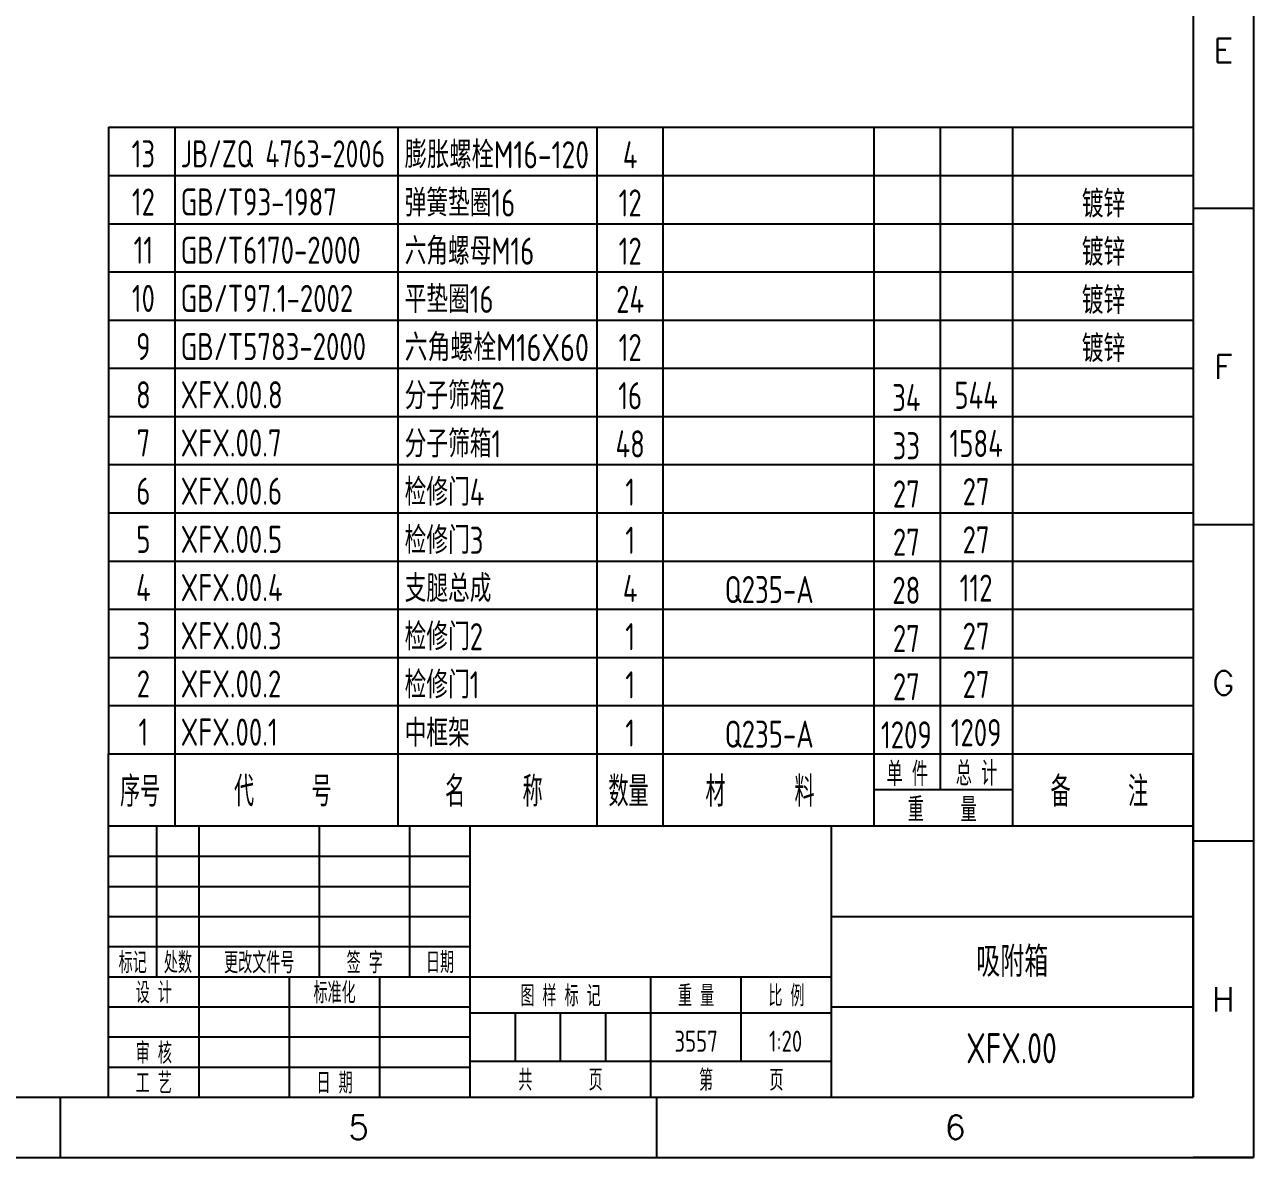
# Model space of a CAD drawing. Header units: inches. Extents: x -500 to 11380, y -200 to 8200.
# Drawn here: x 7301 to 11380, y -200 to 3561 of the extents above; entities that cross this region are included whole.
import ezdxf
from ezdxf.enums import TextEntityAlignment as Align

# ---------------------------------------------------------------- set-up
doc = ezdxf.new("R2010")
doc.units = ezdxf.units.IN
doc.header["$LTSCALE"] = 200
for name, color, linetype in [('1轮廓实线层', 7, 'Continuous'), ('2细线层', 4, 'Continuous'), ('6文字层', 3, 'Continuous'), ('图框层', 7, 'Continuous')]:
    doc.layers.add(name, color=color, linetype=linetype)
doc.styles.add('PC_TEXTSTYLE', font='isocp.shx', dxfattribs={"width": 0.8, "bigfont": 'hzfs.shx'})
doc.styles.add('TH_GBDIM', font='romans.shx', dxfattribs={"width": 0.8, "bigfont": 'gbcbig.shx'})

# ---------------------------------------------------------------- blocks, each defined once
blk = doc.blocks.new('PC_TITLE_BLOCK')
at = {"layer": '1轮廓实线层'}
for p, q in [((0, 45), (-180, 45)), ((-180, 0), (-180, 45)), ((-172, 20), (-172, 45)), ((-165, 20), (-165, 45)), ((-145, 20), (-145, 45)), ((-130, 20), (-130, 45)), ((-120, 0), (-120, 45)), ((-60, 30), (0, 30)), ((-180, 20), (-60, 20)), ((-165, 0), (-165, 20)), ((-150, 0), (-150, 20)), ((-135, 0), (-135, 20)), ((-60, 15), (0, 15)), ((-180, 0), (0, 0))]:
    blk.add_line(p, q, dxfattribs=at)
at = {"layer": '1轮廓实线层', "color": 7}
for p, q in [((-60, 0), (-60, 45)), ((-180, 25), (-120, 25))]:
    blk.add_line(p, q, dxfattribs=at)
at = {"layer": '2细线层'}
for p, q in [((-180, 40), (-120, 40)), ((-180, 35), (-120, 35)), ((-180, 30), (-120, 30)), ((-90, 0), (-90, 20)), ((-75, 6), (-75, 20)), ((-180, 15), (-120, 15)), ((-120, 14), (-60, 14)), ((-112.5, 6), (-112.5, 14)), ((-105, 6), (-105, 14)), ((-97.5, 6), (-97.5, 14)), ((-180, 10), (-120, 10)), ((-180, 5), (-120, 5)), ((-120, 6), (-60, 6))]:
    blk.add_line(p, q, dxfattribs=at)
at = {"layer": '图框层'}
blk.add_line((0, 0), (0, 45), dxfattribs=at)
at = {"layer": '6文字层', "style": 'PC_TEXTSTYLE', "width": 0.667}
for s, p in [('标记', (-176, 22.5)), ('处数', (-168.5, 22.5)), (' 更改文件号 ', (-155, 22.5)), (' 签 字 ', (-137.5, 22.5)), (' 日期 ', (-125, 22.5)), (' 设 计 ', (-172.5, 17.51)), (' 标准化 ', (-142.5, 17.51)), (' 图 样 标 记 ', (-105, 17)), (' 重 量 ', (-82.5, 17)), (' 比 例 ', (-67.5, 17)), (' 审 核 ', (-172.5, 7.5)), (' 工 艺 ', (-172.5, 2.5)), (' 日 期 ', (-142.5, 2.5)), ('共       页', (-105, 3)), ('第       页', (-75, 3))]:
    blk.add_text(s, height=3.5, dxfattribs=at).set_placement(p, align=Align.MIDDLE)
at = {"layer": '6文字层', "style": 'PC_TEXTSTYLE', "flags": 8}
for tag, height, width, p, p2 in [('企业名称', 5, 1.98445, (-54.29, 34.82), (-5.27, 34.82)), ('产品名称或材料标记', 7, 0.600652, (-113.46, 28.64), (-66.42, 28.64)), ('图样名称', 5, 2.004495, (-54.79, 19.98), (-5.27, 19.98)), ('标准化', 3.5, 1.023147, (-133.83, 15.37), (-120.75, 15.37)), ('重量', 3.5, 1.408247, (-88.46, 7.54), (-76.55, 7.54)), ('比例', 3.5, 1.385287, (-73.35, 7.54), (-61.93, 7.54)), ('图样代号', 5, 2.006536, (-54.79, 5.63), (-5.52, 5.63)), ('审核', 3.5, 1.579393, (-163.99, 5.37), (-150.63, 5.37)), ('工艺', 3.5, 1.621807, (-164.21, 0.37), (-150.89, 0.37)), ('日期', 3.5, 1.560088, (-133.83, 0.37), (-120.75, 0.37)), ('共几页', 3.5, 0.557144, (-108.07, 0.63), (-101.05, 0.63))]:
    blk.add_attdef(tag, text='', height=height, dxfattribs=dict(at, width=width)).set_placement(p, p2, align=Align.FIT)
at = {"layer": '6文字层', "style": 'PC_TEXTSTYLE', "width": 9.905045, "flags": 8}
blk.add_attdef('设计', text='', height=3.5, rotation=358.4644, dxfattribs=at).set_placement((-164.23, 15.37), (-150.37, 15), align=Align.FIT)
at = {"layer": '6文字层', "color": 3, "style": 'PC_TEXTSTYLE', "width": 0.56476, "flags": 8}
blk.add_attdef('第几页', text='', height=3.5, dxfattribs=at).set_placement((-78.29, 0.75), (-71.16, 0.75), align=Align.FIT)
at = {"layer": '6文字层', "ltscale": 10, "style": 'PC_TEXTSTYLE', "flags": 1}
blk.add_attdef('图纸张数', (-58.68, -0.49), '', height=2.5, dxfattribs=at)
blk = doc.blocks.new('PC_MXBTITLERECORD')
at = {"layer": '1轮廓实线层'}
for p, q in [((-180, 0), (-180, 12)), ((0, 0), (0, 12))]:
    blk.add_line(p, q, dxfattribs=at)
at = {"layer": '2细线层'}
for p, q in [((-169, 12), (-169, 0)), ((-132, 12), (-132, 0)), ((-99, 12), (-99, 0)), ((-88, 12), (-88, 0)), ((-53, 12), (-53, 0)), ((-42, 12), (-42, 6)), ((-30, 12), (-30, 0)), ((-30, 6), (-53, 6))]:
    blk.add_line(p, q, dxfattribs=at)
at = {"style": 'PC_TEXTSTYLE', "flags": 1}
blk.add_attdef('Fo oFShowMe', (-53, 6), '', height=0.00000005, dxfattribs=at)
at = {"layer": '6文字层', "style": 'PC_TEXTSTYLE', "width": 0.667}
for s, height, p in [('单 件', 4, (-47.45, 8.84)), ('总 计', 4, (-35.96, 8.94)), ('序号', 5, (-174.77, 6)), ('代     号', 5, (-151.09, 6)), ('名     称', 5, (-116.06, 6)), ('数量', 5, (-93.71, 6)), ('材      料', 5, (-71.89, 6)), ('备     注', 5, (-15.57, 6)), ('重    量', 4, (-41.65, 2.94))]:
    blk.add_text(s, height=height, dxfattribs=at).set_placement(p, align=Align.MIDDLE)
blk = doc.blocks.new('PC_MXB_BLOCK')
at = {"layer": '1轮廓实线层'}
for p, q in [((-180, 8), (-180, 0)), ((0, 8), (0, 0))]:
    blk.add_line(p, q, dxfattribs=at)
at = {"layer": '2细线层'}
for p, q in [((-180, 8), (0, 8)), ((-169, 8), (-169, 0)), ((-132, 8), (-132, 0)), ((-99, 8), (-99, 0)), ((-88, 8), (-88, 0)), ((-53, 8), (-53, 0)), ((-42, 8), (-42, 0)), ((-30, 8), (-30, 0)), ((-180, 0), (0, 0))]:
    blk.add_line(p, q, dxfattribs=at)
at = {"layer": '6文字层', "style": 'PC_TEXTSTYLE'}
for tag, width, p, p2 in [('序号', 0.769182, (-178.38, 1.35), (-170.09, 1.35)), ('代号', 3.14773, (-168.05, 1.35), (-134.11, 1.35)), ('名称', 2.802424, (-130.87, 1.2), (-100.28, 1.2)), ('数量', 0.817449, (-97.88, 1.2), (-89, 1.2)), ('总重', 0.958888, (-41.2, 1.27), (-30.86, 1.27)), ('材料', 2.943328, (-86.43, 1.01), (-54.3, 1.01)), ('单重', 0.854038, (-52.21, 0.89), (-43, 0.89)), ('备注', 2.494074, (-28.61, 1.02), (-1.16, 1.02))]:
    blk.add_attdef(tag, text='', height=4.5, dxfattribs=dict(at, width=width)).set_placement(p, p2, align=Align.FIT)

msp = doc.modelspace()

# ---------------------------------------------------------------- linework, layer by layer
at = {"layer": '2细线层'}
for p, q in [((11380, 8200), (11380, -200)), ((11380, 2950), (11180, 2950)), ((11380, 1900), (11180, 1900)), ((11380, 850), (11180, 850)), ((7420, -200), (7420, 0)), ((9400, -200), (9400, 0)), ((-500, -200), (11380, -200)), ((11380, -200), (11180, -200))]:
    msp.add_line(p, q, dxfattribs=at)
at = {"layer": '图框层'}
for p in [(11180, 8000), (0, 0)]:
    msp.add_line(p, (11180, 0), dxfattribs=at)

# ---------------------------------------------------------------- block references
ref = msp.add_blockref('PC_MXB_BLOCK', (11180, 3060), dxfattribs=dict(at, xscale=20, yscale=20, zscale=20))
ref.add_attrib('代号', 'JB/ZQ 4763-2006', dxfattribs={"layer": '6文字层', "height": 90, "style": 'PC_TEXTSTYLE', "width": 0.721803}).set_placement((7819.06, 3086.98), (8497.85, 3086.98), align=Align.FIT)
ref.add_attrib('序号', '13', dxfattribs={"layer": '6文字层', "height": 90, "style": 'PC_TEXTSTYLE', "width": 0.8}).set_placement((7695.3, 3086.98), align=Align.CENTER)
ref.add_attrib('名称', '膨胀螺栓M16-120', dxfattribs={"layer": '6文字层', "height": 90, "style": 'PC_TEXTSTYLE', "width": 0.755795}).set_placement((8562.67, 3083.91), (9174.48, 3083.91), align=Align.FIT)
ref.add_attrib('数量', '4', dxfattribs={"layer": '6文字层', "height": 90, "style": 'PC_TEXTSTYLE', "width": 0.8}).set_placement((9311.2, 3083.91), align=Align.CENTER)
ref = msp.add_blockref('PC_MXB_BLOCK', (11180, 2900), dxfattribs=dict(at, xscale=20, yscale=20, zscale=20))
ref.add_attrib('代号', 'GB/T93-1987', (7819.06, 2926.98), dxfattribs={"layer": '6文字层', "height": 90, "style": 'PC_TEXTSTYLE', "width": 0.8})
ref.add_attrib('序号', '12', dxfattribs={"layer": '6文字层', "height": 90, "style": 'PC_TEXTSTYLE', "width": 0.8}).set_placement((7695.3, 2926.98), align=Align.CENTER)
ref.add_attrib('名称', '弹簧垫圈16', (8562.67, 2923.91), dxfattribs={"layer": '6文字层', "height": 90, "style": 'PC_TEXTSTYLE', "width": 0.8})
ref.add_attrib('数量', '12', dxfattribs={"layer": '6文字层', "height": 90, "style": 'PC_TEXTSTYLE', "width": 0.8}).set_placement((9311.2, 2923.91), align=Align.CENTER)
ref.add_attrib('备注', '镀锌', dxfattribs={"layer": '6文字层', "height": 90, "style": 'PC_TEXTSTYLE', "width": 0.8}).set_placement((10882.29, 2920.49), align=Align.CENTER)
ref = msp.add_blockref('PC_MXB_BLOCK', (11180, 2740), dxfattribs=dict(at, xscale=20, yscale=20, zscale=20))
ref.add_attrib('代号', 'GB/T6170-2000', (7819.06, 2766.98), dxfattribs={"layer": '6文字层', "height": 90, "style": 'PC_TEXTSTYLE', "width": 0.8})
ref.add_attrib('序号', '11', dxfattribs={"layer": '6文字层', "height": 90, "style": 'PC_TEXTSTYLE', "width": 0.8}).set_placement((7695.3, 2766.98), align=Align.CENTER)
ref.add_attrib('名称', '六角螺母M16', (8562.67, 2763.91), dxfattribs={"layer": '6文字层', "height": 90, "style": 'PC_TEXTSTYLE', "width": 0.8})
ref.add_attrib('数量', '12', dxfattribs={"layer": '6文字层', "height": 90, "style": 'PC_TEXTSTYLE', "width": 0.8}).set_placement((9311.2, 2763.91), align=Align.CENTER)
ref.add_attrib('备注', '镀锌', dxfattribs={"layer": '6文字层', "height": 90, "style": 'PC_TEXTSTYLE', "width": 0.8}).set_placement((10882.29, 2760.49), align=Align.CENTER)
ref = msp.add_blockref('PC_MXB_BLOCK', (11180, 2580), dxfattribs=dict(at, xscale=20, yscale=20, zscale=20))
ref.add_attrib('代号', 'GB/T97.1-2002', (7819.06, 2606.98), dxfattribs={"layer": '6文字层', "height": 90, "style": 'PC_TEXTSTYLE', "width": 0.8})
ref.add_attrib('序号', '10', dxfattribs={"layer": '6文字层', "height": 90, "style": 'PC_TEXTSTYLE', "width": 0.8}).set_placement((7695.3, 2606.98), align=Align.CENTER)
ref.add_attrib('名称', '平垫圈16', (8562.67, 2603.91), dxfattribs={"layer": '6文字层', "height": 90, "style": 'PC_TEXTSTYLE', "width": 0.8})
ref.add_attrib('数量', '24', dxfattribs={"layer": '6文字层', "height": 90, "style": 'PC_TEXTSTYLE', "width": 0.8}).set_placement((9311.2, 2603.91), align=Align.CENTER)
ref.add_attrib('备注', '镀锌', dxfattribs={"layer": '6文字层', "height": 90, "style": 'PC_TEXTSTYLE', "width": 0.8}).set_placement((10882.29, 2600.49), align=Align.CENTER)
ref = msp.add_blockref('PC_MXB_BLOCK', (11180, 2420), dxfattribs=dict(at, xscale=20, yscale=20, zscale=20))
ref.add_attrib('代号', 'GB/T5783-2000', (7819.06, 2446.98), dxfattribs={"layer": '6文字层', "height": 90, "style": 'PC_TEXTSTYLE', "width": 0.8})
ref.add_attrib('序号', '9', dxfattribs={"layer": '6文字层', "height": 90, "style": 'PC_TEXTSTYLE', "width": 0.8}).set_placement((7695.3, 2446.98), align=Align.CENTER)
ref.add_attrib('名称', '六角螺栓M16X60', dxfattribs={"layer": '6文字层', "height": 90, "style": 'PC_TEXTSTYLE', "width": 0.781874}).set_placement((8562.67, 2443.91), (9174.48, 2443.91), align=Align.FIT)
ref.add_attrib('数量', '12', dxfattribs={"layer": '6文字层', "height": 90, "style": 'PC_TEXTSTYLE', "width": 0.8}).set_placement((9311.2, 2443.91), align=Align.CENTER)
ref.add_attrib('备注', '镀锌', dxfattribs={"layer": '6文字层', "height": 90, "style": 'PC_TEXTSTYLE', "width": 0.8}).set_placement((10882.29, 2440.49), align=Align.CENTER)
ref = msp.add_blockref('PC_MXB_BLOCK', (11180, 2260), dxfattribs=dict(at, xscale=20, yscale=20, zscale=20))
ref.add_attrib('代号', 'XFX.00.8', (7819.06, 2286.98), dxfattribs={"layer": '6文字层', "height": 90, "style": 'PC_TEXTSTYLE', "width": 0.8})
ref.add_attrib('序号', '8', dxfattribs={"layer": '6文字层', "height": 90, "style": 'PC_TEXTSTYLE', "width": 0.8}).set_placement((7695.3, 2286.98), align=Align.CENTER)
ref.add_attrib('名称', '分子筛箱2', (8562.67, 2283.91), dxfattribs={"layer": '6文字层', "height": 90, "style": 'PC_TEXTSTYLE', "width": 0.8})
ref.add_attrib('数量', '16', dxfattribs={"layer": '6文字层', "height": 90, "style": 'PC_TEXTSTYLE', "width": 0.8}).set_placement((9311.2, 2283.91), align=Align.CENTER)
ref.add_attrib('单重', '34', dxfattribs={"layer": '6文字层', "height": 90, "style": 'PC_TEXTSTYLE', "width": 0.8}).set_placement((10227.93, 2277.74), align=Align.CENTER)
ref.add_attrib('总重', '544', dxfattribs={"layer": '6文字层', "height": 90, "style": 'PC_TEXTSTYLE', "width": 0.8}).set_placement((10459.49, 2285.31), align=Align.CENTER)
ref = msp.add_blockref('PC_MXB_BLOCK', (11180, 2100), dxfattribs=dict(at, xscale=20, yscale=20, zscale=20))
ref.add_attrib('代号', 'XFX.00.7', (7819.06, 2126.98), dxfattribs={"layer": '6文字层', "height": 90, "style": 'PC_TEXTSTYLE', "width": 0.8})
ref.add_attrib('序号', '7', dxfattribs={"layer": '6文字层', "height": 90, "style": 'PC_TEXTSTYLE', "width": 0.8}).set_placement((7695.3, 2126.98), align=Align.CENTER)
ref.add_attrib('名称', '分子筛箱1', (8562.67, 2123.91), dxfattribs={"layer": '6文字层', "height": 90, "style": 'PC_TEXTSTYLE', "width": 0.8})
ref.add_attrib('数量', '48', dxfattribs={"layer": '6文字层', "height": 90, "style": 'PC_TEXTSTYLE', "width": 0.8}).set_placement((9311.2, 2123.91), align=Align.CENTER)
ref.add_attrib('单重', '33', dxfattribs={"layer": '6文字层', "height": 90, "style": 'PC_TEXTSTYLE', "width": 0.8}).set_placement((10227.93, 2117.74), align=Align.CENTER)
ref.add_attrib('总重', '1584', dxfattribs={"layer": '6文字层', "height": 90, "style": 'PC_TEXTSTYLE', "width": 0.8}).set_placement((10459.49, 2125.31), align=Align.CENTER)
ref = msp.add_blockref('PC_MXB_BLOCK', (11180, 1940), dxfattribs=dict(at, xscale=20, yscale=20, zscale=20))
ref.add_attrib('代号', 'XFX.00.6', (7819.06, 1966.98), dxfattribs={"layer": '6文字层', "height": 90, "style": 'PC_TEXTSTYLE', "width": 0.8})
ref.add_attrib('序号', '6', dxfattribs={"layer": '6文字层', "height": 90, "style": 'PC_TEXTSTYLE', "width": 0.8}).set_placement((7695.3, 1966.98), align=Align.CENTER)
ref.add_attrib('名称', '检修门4', (8562.67, 1963.91), dxfattribs={"layer": '6文字层', "height": 90, "style": 'PC_TEXTSTYLE', "width": 0.8})
ref.add_attrib('数量', '1', dxfattribs={"layer": '6文字层', "height": 90, "style": 'PC_TEXTSTYLE', "width": 0.8}).set_placement((9311.2, 1963.91), align=Align.CENTER)
ref.add_attrib('单重', '27', dxfattribs={"layer": '6文字层', "height": 90, "style": 'PC_TEXTSTYLE', "width": 0.8}).set_placement((10227.93, 1957.74), align=Align.CENTER)
ref.add_attrib('总重', '27', dxfattribs={"layer": '6文字层', "height": 90, "style": 'PC_TEXTSTYLE', "width": 0.8}).set_placement((10459.49, 1965.31), align=Align.CENTER)
ref = msp.add_blockref('PC_MXB_BLOCK', (11180, 1780), dxfattribs=dict(at, xscale=20, yscale=20, zscale=20))
ref.add_attrib('代号', 'XFX.00.5', (7819.06, 1806.98), dxfattribs={"layer": '6文字层', "height": 90, "style": 'PC_TEXTSTYLE', "width": 0.8})
ref.add_attrib('序号', '5', dxfattribs={"layer": '6文字层', "height": 90, "style": 'PC_TEXTSTYLE', "width": 0.8}).set_placement((7695.3, 1806.98), align=Align.CENTER)
ref.add_attrib('名称', '检修门3', (8562.67, 1803.91), dxfattribs={"layer": '6文字层', "height": 90, "style": 'PC_TEXTSTYLE', "width": 0.8})
ref.add_attrib('数量', '1', dxfattribs={"layer": '6文字层', "height": 90, "style": 'PC_TEXTSTYLE', "width": 0.8}).set_placement((9311.2, 1803.91), align=Align.CENTER)
ref.add_attrib('单重', '27', dxfattribs={"layer": '6文字层', "height": 90, "style": 'PC_TEXTSTYLE', "width": 0.8}).set_placement((10227.93, 1797.74), align=Align.CENTER)
ref.add_attrib('总重', '27', dxfattribs={"layer": '6文字层', "height": 90, "style": 'PC_TEXTSTYLE', "width": 0.8}).set_placement((10459.49, 1805.31), align=Align.CENTER)
ref = msp.add_blockref('PC_MXB_BLOCK', (11180, 1620), dxfattribs=dict(at, xscale=20, yscale=20, zscale=20))
ref.add_attrib('材料', 'Q235-A', dxfattribs={"layer": '6文字层', "height": 90, "style": 'PC_TEXTSTYLE', "width": 0.8}).set_placement((9772.63, 1640.21), align=Align.CENTER)
ref.add_attrib('代号', 'XFX.00.4', (7819.06, 1646.98), dxfattribs={"layer": '6文字层', "height": 90, "style": 'PC_TEXTSTYLE', "width": 0.8})
ref.add_attrib('序号', '4', dxfattribs={"layer": '6文字层', "height": 90, "style": 'PC_TEXTSTYLE', "width": 0.8}).set_placement((7695.3, 1646.98), align=Align.CENTER)
ref.add_attrib('名称', '支腿总成', (8562.67, 1643.91), dxfattribs={"layer": '6文字层', "height": 90, "style": 'PC_TEXTSTYLE', "width": 0.8})
ref.add_attrib('数量', '4', dxfattribs={"layer": '6文字层', "height": 90, "style": 'PC_TEXTSTYLE', "width": 0.8}).set_placement((9311.2, 1643.91), align=Align.CENTER)
ref.add_attrib('单重', '28', dxfattribs={"layer": '6文字层', "height": 90, "style": 'PC_TEXTSTYLE', "width": 0.8}).set_placement((10227.93, 1637.74), align=Align.CENTER)
ref.add_attrib('总重', '112', dxfattribs={"layer": '6文字层', "height": 90, "style": 'PC_TEXTSTYLE', "width": 0.8}).set_placement((10459.49, 1645.31), align=Align.CENTER)
ref = msp.add_blockref('PC_MXB_BLOCK', (11180, 1460), dxfattribs=dict(at, xscale=20, yscale=20, zscale=20))
ref.add_attrib('代号', 'XFX.00.3', (7819.06, 1486.98), dxfattribs={"layer": '6文字层', "height": 90, "style": 'PC_TEXTSTYLE', "width": 0.8})
ref.add_attrib('序号', '3', dxfattribs={"layer": '6文字层', "height": 90, "style": 'PC_TEXTSTYLE', "width": 0.8}).set_placement((7695.3, 1486.98), align=Align.CENTER)
ref.add_attrib('名称', '检修门2', (8562.67, 1483.91), dxfattribs={"layer": '6文字层', "height": 90, "style": 'PC_TEXTSTYLE', "width": 0.8})
ref.add_attrib('数量', '1', dxfattribs={"layer": '6文字层', "height": 90, "style": 'PC_TEXTSTYLE', "width": 0.8}).set_placement((9311.2, 1483.91), align=Align.CENTER)
ref.add_attrib('单重', '27', dxfattribs={"layer": '6文字层', "height": 90, "style": 'PC_TEXTSTYLE', "width": 0.8}).set_placement((10227.93, 1477.74), align=Align.CENTER)
ref.add_attrib('总重', '27', dxfattribs={"layer": '6文字层', "height": 90, "style": 'PC_TEXTSTYLE', "width": 0.8}).set_placement((10459.49, 1485.31), align=Align.CENTER)
ref = msp.add_blockref('PC_MXB_BLOCK', (11180, 1300), dxfattribs=dict(at, xscale=20, yscale=20, zscale=20))
ref.add_attrib('代号', 'XFX.00.2', (7819.06, 1326.98), dxfattribs={"layer": '6文字层', "height": 90, "style": 'PC_TEXTSTYLE', "width": 0.8})
ref.add_attrib('序号', '2', dxfattribs={"layer": '6文字层', "height": 90, "style": 'PC_TEXTSTYLE', "width": 0.8}).set_placement((7695.3, 1326.98), align=Align.CENTER)
ref.add_attrib('名称', '检修门1', (8562.67, 1323.91), dxfattribs={"layer": '6文字层', "height": 90, "style": 'PC_TEXTSTYLE', "width": 0.8})
ref.add_attrib('数量', '1', dxfattribs={"layer": '6文字层', "height": 90, "style": 'PC_TEXTSTYLE', "width": 0.8}).set_placement((9311.2, 1323.91), align=Align.CENTER)
ref.add_attrib('单重', '27', dxfattribs={"layer": '6文字层', "height": 90, "style": 'PC_TEXTSTYLE', "width": 0.8}).set_placement((10227.93, 1317.74), align=Align.CENTER)
ref.add_attrib('总重', '27', dxfattribs={"layer": '6文字层', "height": 90, "style": 'PC_TEXTSTYLE', "width": 0.8}).set_placement((10459.49, 1325.31), align=Align.CENTER)
ref = msp.add_blockref('PC_MXB_BLOCK', (11180, 1140), dxfattribs=dict(at, xscale=20, yscale=20, zscale=20))
ref.add_attrib('材料', 'Q235-A', dxfattribs={"layer": '6文字层', "height": 90, "style": 'PC_TEXTSTYLE', "width": 0.8}).set_placement((9772.63, 1160.21), align=Align.CENTER)
ref.add_attrib('代号', 'XFX.00.1', (7819.06, 1166.98), dxfattribs={"layer": '6文字层', "height": 90, "style": 'PC_TEXTSTYLE', "width": 0.8})
ref.add_attrib('序号', '1', dxfattribs={"layer": '6文字层', "height": 90, "style": 'PC_TEXTSTYLE', "width": 0.8}).set_placement((7695.3, 1166.98), align=Align.CENTER)
ref.add_attrib('名称', '中框架', (8562.67, 1163.91), dxfattribs={"layer": '6文字层', "height": 90, "style": 'PC_TEXTSTYLE', "width": 0.8})
ref.add_attrib('数量', '1', dxfattribs={"layer": '6文字层', "height": 90, "style": 'PC_TEXTSTYLE', "width": 0.8}).set_placement((9311.2, 1163.91), align=Align.CENTER)
ref.add_attrib('单重', '1209', dxfattribs={"layer": '6文字层', "height": 90, "style": 'PC_TEXTSTYLE', "width": 0.8}).set_placement((10227.93, 1157.74), align=Align.CENTER)
ref.add_attrib('总重', '1209', dxfattribs={"layer": '6文字层', "height": 90, "style": 'PC_TEXTSTYLE', "width": 0.8}).set_placement((10459.49, 1165.31), align=Align.CENTER)
at = {"layer": '图框层', "xscale": 20, "yscale": 20, "zscale": 20}
msp.add_blockref('PC_MXBTITLERECORD', (11180, 900), dxfattribs=at)
at = {"layer": '图框层'}
ref = msp.add_blockref('PC_TITLE_BLOCK', (11180, 0), dxfattribs=dict(at, xscale=20, yscale=20, zscale=20))
ref.add_attrib('重量', '3557', dxfattribs={"layer": '6文字层', "height": 70, "style": 'PC_TEXTSTYLE', "width": 0.8}).set_placement((9529.94, 150.85), align=Align.CENTER)
ref.add_attrib('图样名称', '吸附箱', dxfattribs={"layer": '6文字层', "height": 100, "style": 'PC_TEXTSTYLE', "width": 0.8}).set_placement((10579.47, 399.55), align=Align.CENTER)
ref.add_attrib('图样代号', 'XFX.00', dxfattribs={"layer": '6文字层', "height": 100, "style": 'PC_TEXTSTYLE', "width": 0.8}).set_placement((10576.99, 112.61), align=Align.CENTER)
ref.add_attrib('比例', '1:20', dxfattribs={"layer": '6文字层', "height": 70, "style": 'PC_TEXTSTYLE', "width": 0.8}).set_placement((9827.17, 150.85), align=Align.CENTER)

# ---------------------------------------------------------------- texts
at = {"layer": '6文字层', "style": 'TH_GBDIM'}
for s, p in [('E', (11280, 3475)), ('F', (11280, 2425)), ('G', (11280, 1375)), ('H', (11280, 325)), ('5', (8410, -100)), ('6', (10390, -100))]:
    msp.add_text(s, height=80, dxfattribs=at).set_placement(p, align=Align.MIDDLE)

doc.saveas('drawing.dxf')
